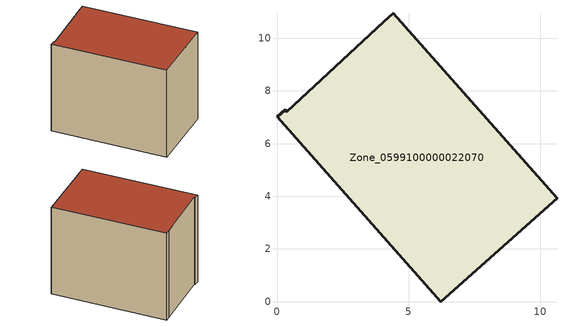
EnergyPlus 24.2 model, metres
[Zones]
Zone_0599100000022070
 floor ground (C_G): 0,7.01 0.31,7.29 0.38,7.2 4.06,10.62 4.41,10.94 10.63,3.93 6.22,0 z0
 wall outside (C_F): 6.22,0 10.63,3.93 4.41,10.94 4.06,10.62 0.38,7.2 0.31,7.29 0,7.01 6.22,0 z0:7.62
 roof outside (C_R): 0.31,7.29 0,7.01 6.22,0 10.63,3.93 4.41,10.94 4.06,10.62 0.38,7.2 z7.62
[BUILDING]
Pand.0599100000022070: North Axis=0; Terrain=City; Loads Convergence Tolerance Value=0.04; Temperature Convergence Tolerance Value=0.4; Solar Distribution=FullExterior; Maximum Number of Warmup Days=25; Minimum Number of Warmup Days=1
[Site:Location]
Rotterdam.The.Hague.AP_ZH_NLD Design_Conditions: Latitude=51.96; Longitude=4.45; Time Zone=1; Elevation=-4.5
[SITE:GROUNDTEMPERATURE:BUILDINGSURFACE]
18, 18, 18, 18, 18, 18, 18, 18, 18, 18, 18, 18
[MATERIAL] Thermal Absorptance=0.9; Solar Absorptance=0.7; Visible Absorptance=0.7
Name | Roughness | Thickness | Conductivity | Density | Specific Heat
G.TI.1965-1974 | MediumSmooth | 0.15 | 0.882353 | 540 | 1210
F.TI.1965-1974 | Rough | 0.3 | 0.697674 | 1920 | 840
R.TI.1965-1974 | MediumRough | 0.2 | 0.232558 | 1500 | 1000
[CONSTRUCTION]
C_G: G.TI.1965-1974
C_F: F.TI.1965-1974
C_R: R.TI.1965-1974
[ZONE]
Zone_0599100000022070: Type=1; Multiplier=1; Ceiling Height=Autocalculate; Volume=Autocalculate; Floor Area=autocalculate; Part of Total Floor Area=Yes
[ZONEINFILTRATION:DESIGNFLOWRATE]
Infil_Zone_0599100000022070: Zone or ZoneList or Space or SpaceList=Zone_0599100000022070; Schedule=AlwaysOn; Design Flow Rate Calculation Method=Flow/Area; Flow Rate per Floor Area=0.003; Constant Term Coefficient=1; Temperature Term Coefficient=0; Velocity Term Coefficient=0; Velocity Squared Term Coefficient=0
[HVACTEMPLATE:ZONE:IDEALLOADSAIRSYSTEM]
Zone_0599100000022070: Maximum Heating Supply Air Temperature=50; Minimum Cooling Supply Air Temperature=13; Maximum Heating Supply Air Humidity Ratio=0.0156; Minimum Cooling Supply Air Humidity Ratio=0.0077; Heating Limit=NoLimit; Cooling Limit=NoLimit; Dehumidification Control Type=ConstantSensibleHeatRatio; Cooling Sensible Heat Ratio=0.7; Dehumidification Setpoint=60; Humidification Control Type=None; Humidification Setpoint=30; Outdoor Air Method=None; Outdoor Air Flow Rate per Person=0.00944; Outdoor Air Flow Rate per Zone Floor Area=0; Outdoor Air Flow Rate per Zone=0; Demand Controlled Ventilation Type=None; Outdoor Air Economizer Type=NoEconomizer; Heat Recovery Type=None; Sensible Heat Recovery Effectiveness=0.7; Latent Heat Recovery Effectiveness=0.65
[ZONECONTROL:THERMOSTAT]
ThermostatControl_Zone_0599100000022070: Zone or ZoneList=Zone_0599100000022070; Control Type Schedule=DualSetpointControlType; Control 1=Thermostat_Zone_0599100000022070; Temperature Difference Between Cutout And Setpoint=0
[THERMOSTATSETPOINT:DUALSETPOINT]
Thermostat_Zone_0599100000022070: Heating Setpoint Temperature Schedule=HeatingSetpoint_Zone_0599100000022070; Cooling Setpoint Temperature Schedule=CoolingSetpoint_Zone_0599100000022070
[SCHEDULE:COMPACT]
HeatingSetpoint_Zone_0599100000022070: Through: 12/31, For: AllDays, Until: 24:00, 21
CoolingSetpoint_Zone_0599100000022070: Through: 12/31, For: AllDays, Until: 24:00, 24
DualSetpointControlType: Through: 12/31, For: AllDays, Until: 24:00, 4
AlwaysOn: Through: 12/31, For: AllDays, Until: 24:00, 1
